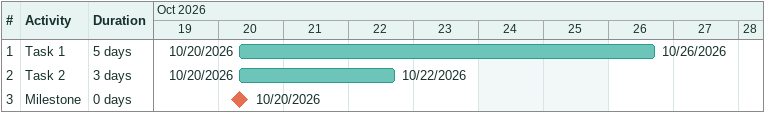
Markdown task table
| ID | Task | Duration | Start | Finish |
|---|---|---|---|---|
| 1 | Task 1 | 5d | 2026-10-20 | 2026-10-26 |
| 2 | Task 2 | 3d | 2026-10-20 | 2026-10-22 |
| 3 | Milestone | 0d | 2026-10-20 | 2026-10-20 |
